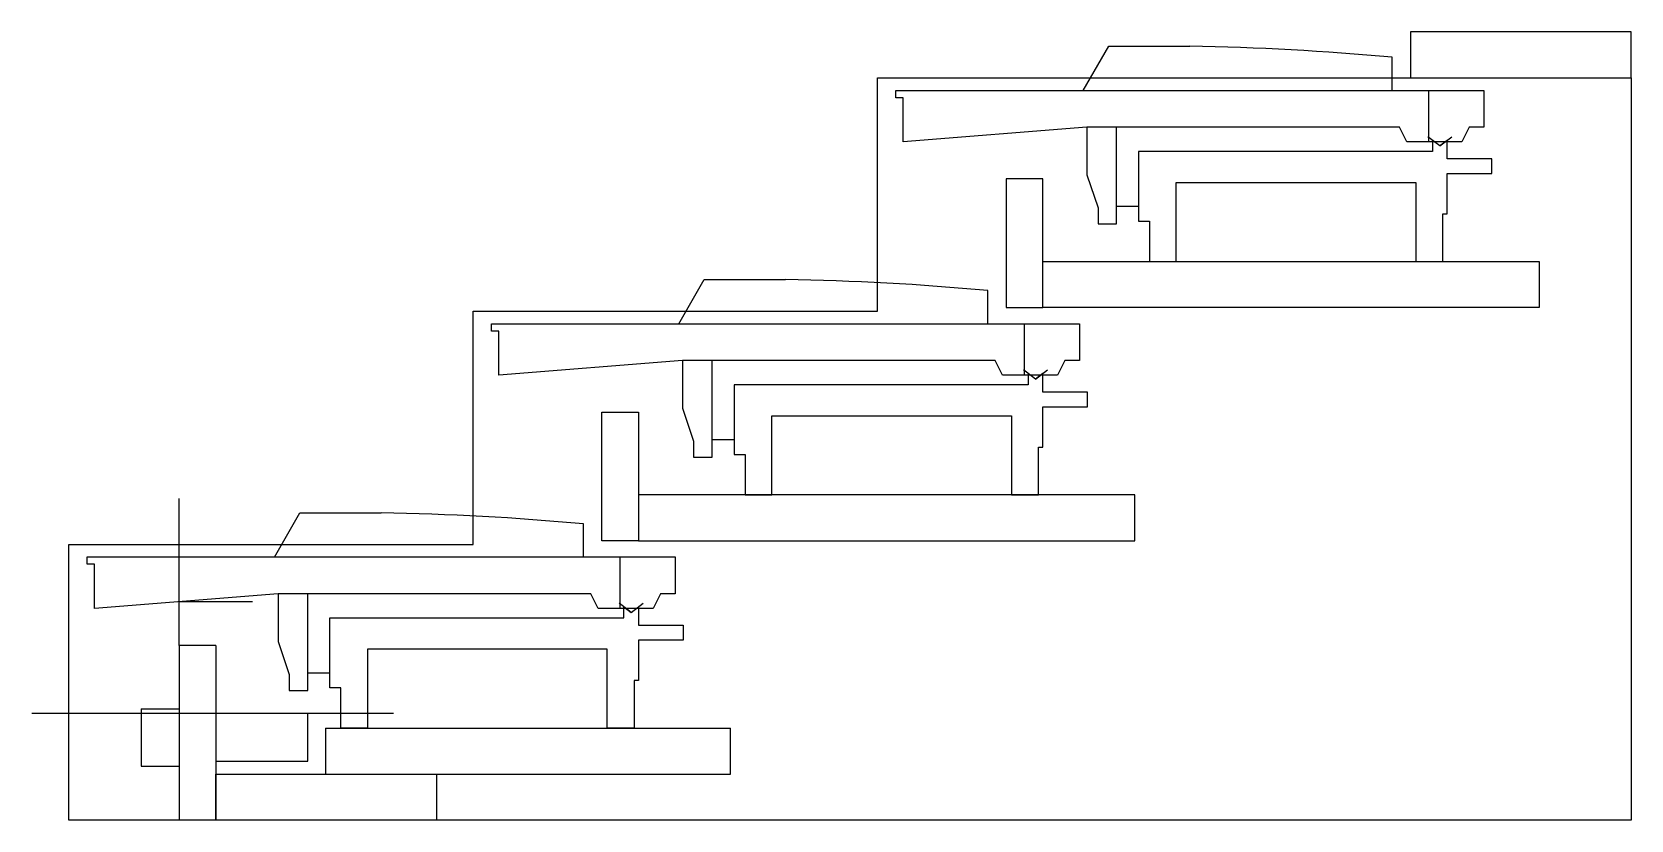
# Model space of a CAD drawing. Header units: millimetres. Extents: x -10 to 425, y 0 to 215.
import ezdxf

# ---------------------------------------------------------------- set-up
doc = ezdxf.new("R2010")
doc.units = ezdxf.units.MM
doc.layers.get('0').update_dxf_attribs({"linetype": 'CONTINUOUS'})

msp = doc.modelspace()

# ---------------------------------------------------------------- linework, layer by layer
for p, q in [((425, 214.5), (365, 214.5)), ((365, 214.5), (365, 202)), ((425, 202), (425, 214.5)), ((276, 198.54), (282.9, 210.6)), ((282.9, 210.6), (305, 210.6)), ((360, 198.6), (360, 207.6)), ((220, 138.5), (220, 202)), ((220, 202), (425, 202)), ((425, 202), (425, 0)), ((225, 198.6), (385, 198.6)), ((225, 196.6), (225, 198.6)), ((227, 196.6), (225, 196.6)), ((227, 184.6), (227, 196.6)), ((370, 184.6), (370, 198.6)), ((385, 198.6), (385, 188.6)), ((277, 188.6), (227, 184.6)), ((277, 188.6), (277, 175.6)), ((362, 188.6), (277, 188.6)), ((285, 162.3), (285, 188.6)), ((364, 184.6), (362, 188.6)), ((381, 188.6), (379, 184.6)), ((385, 188.6), (381, 188.6)), ((370, 184.6), (364, 184.6)), ((373, 183.5), (369.75, 186)), ((379, 184.6), (370, 184.6)), ((373, 183.5), (376.25, 186)), ((277, 175.6), (280, 166.6)), ((280, 166.6), (280, 162.3)), ((291, 167), (285, 167)), ((280, 162.3), (285, 162.3)), ((166, 135.04), (172.9, 147.1)), ((172.9, 147.1), (195, 147.1)), ((250, 135.1), (250, 144.1)), ((110, 75), (110, 138.5)), ((110, 138.5), (220, 138.5)), ((115, 133.1), (115, 135.1)), ((115, 135.1), (275, 135.1)), ((260, 121.1), (260, 135.1)), ((275, 135.1), (275, 125.1)), ((117, 133.1), (115, 133.1)), ((117, 121.1), (117, 133.1)), ((167, 125.1), (117, 121.1)), ((252, 125.1), (167, 125.1)), ((167, 125.1), (167, 112.1)), ((175, 98.8), (175, 125.1)), ((254, 121.1), (252, 125.1)), ((263, 120), (259.75, 122.5)), ((263, 120), (266.25, 122.5)), ((271, 125.1), (269, 121.1)), ((275, 125.1), (271, 125.1)), ((260, 121.1), (254, 121.1)), ((269, 121.1), (260, 121.1)), ((145, 76), (145, 110.98)), ((145, 110.98), (155, 110.98)), ((155, 110.98), (155, 76)), ((167, 112.1), (170, 103.1)), ((170, 103.1), (170, 98.8)), ((181, 103.5), (175, 103.5)), ((170, 98.8), (175, 98.8)), ((30, 47.48), (30, 87.5)), ((287.54, 88.5), (155, 88.5)), ((155, 88.5), (155, 76)), ((290, 88.5), (287.54, 88.5)), ((290, 76), (290, 88.5)), ((56, 71.54), (62.9, 83.6)), ((62.9, 83.6), (85, 83.6)), ((140, 71.6), (140, 80.6)), ((0, 0), (0, 75)), ((0, 75), (110, 75)), ((155, 76), (145, 76)), ((155, 76), (290, 76)), ((5, 69.6), (5, 71.6)), ((5, 71.6), (165, 71.6)), ((7, 69.6), (5, 69.6)), ((7, 57.6), (7, 69.6)), ((150, 57.6), (150, 71.6)), ((165, 71.6), (165, 61.6)), ((57, 61.6), (7, 57.6)), ((142, 61.6), (57, 61.6)), ((57, 61.6), (57, 48.6)), ((65, 35.3), (65, 61.6)), ((144, 57.6), (142, 61.6)), ((161, 61.6), (159, 57.6)), ((165, 61.6), (161, 61.6)), ((30, 59.44), (50, 59.44)), ((150, 57.6), (144, 57.6)), ((153, 56.5), (149.75, 59)), ((159, 57.6), (150, 57.6)), ((153, 56.5), (156.25, 59)), ((57, 48.6), (60, 39.6)), ((40, 47.48), (30, 47.48)), ((30, 47.48), (30, 0)), ((40, 47.48), (40, 0)), ((60, 39.6), (60, 35.3)), ((71, 40), (65, 40)), ((60, 35.3), (65, 35.3)), ((88.36, 29), (-10, 29)), ((19.69, 30.3), (30, 30.3)), ((19.69, 30.3), (19.69, 14.7)), ((69.88, 25), (180, 25)), ((69.88, 25), (69.88, 12.5)), ((180, 12.5), (180, 25)), ((19.69, 14.7), (30, 14.7)), ((40, 12.5), (180, 12.5)), ((40, 0), (40, 12.5)), ((100, 12.5), (100, 0)), ((425, 0), (0, 0)), ((40, 0), (30, 0)), ((100, 0), (40, 0))]:
    msp.add_line(p, q)
for points in [[(366.5, 173.5), (366.5, 152), (373.8, 152), (373.8, 165), (375, 165), (375, 176), (387.15, 176), (387.15, 180), (375, 180), (375, 185), (373, 183.5), (371, 185), (371, 182), (291, 182), (291, 167), (291, 163), (294, 163), (294, 152), (301.3, 152), (301.3, 173.5)], [(400, 152), (400, 139.5), (265, 139.5), (265, 174.48), (255, 174.48), (255, 139.5), (265, 139.5), (265, 152), (397.54, 152)], [(191.3, 110), (256.5, 110), (256.5, 88.5), (263.8, 88.5), (263.8, 101.5), (265, 101.5), (265, 112.5), (277.15, 112.5), (277.15, 116.5), (265, 116.5), (265, 121.5), (263, 120), (261, 121.5), (261, 118.5), (181, 118.5), (181, 103.5), (181, 99.5), (184, 99.5), (184, 88.5), (191.3, 88.5)], [(155, 58), (155, 53), (167.15, 53), (167.15, 49), (155, 49), (155, 38), (153.8, 38), (153.8, 25), (146.5, 25), (146.5, 46.5), (81.3, 46.5), (81.3, 25), (74, 25), (74, 36), (71, 36), (71, 40), (71, 55), (151, 55), (151, 58), (153, 56.5)], [(40, 29), (40, 16), (65, 16), (65, 29)]]:
    msp.add_lwpolyline(points, close=True)
for centre in [(293.53, -505.33), (183.53, -568.83), (73.53, -632.33)]:
    msp.add_arc(centre, 716.02, 84.67351, 89.08222)

doc.saveas('drawing.dxf')
